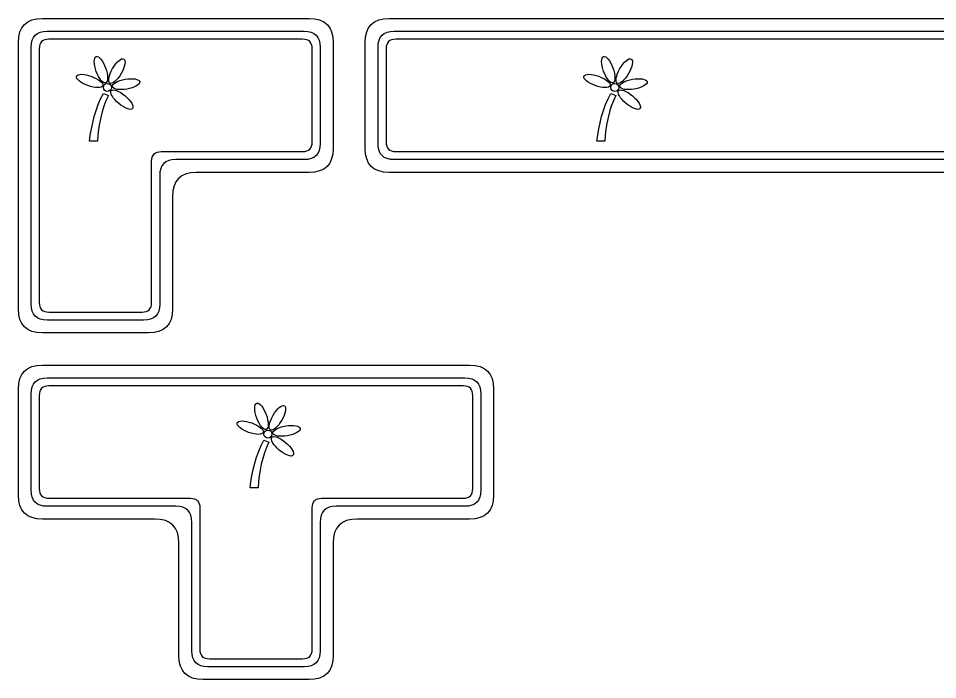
# Model space of a CAD drawing. Extents: x 4 to 296, y 4 to 595.
# Drawn here: x 67.2 to 181.7, y 512.1 to 594.5 of the extents above; entities that cross this region are included whole.
import ezdxf

# ---------------------------------------------------------------- set-up
doc = ezdxf.new("R2010")
doc.units = 0
doc.layers.add('CUT', color=1, linetype='CONTINUOUS')
doc.layers.add('RASTER', color=7, linetype='CONTINUOUS')

msp = doc.modelspace()

# ---------------------------------------------------------------- linework, layer by layer
at = {"layer": 'CUT'}
for points in [[(67.2, 591.548), (67.247, 592.251), (67.388, 592.861), (67.622, 593.376), (67.95, 593.798), (68.372, 594.126), (68.888, 594.361), (69.497, 594.501), (70.2, 594.548), (103.4, 594.548), (104.103, 594.501), (104.713, 594.361), (105.228, 594.126), (105.65, 593.798), (105.978, 593.376), (106.213, 592.861), (106.353, 592.251), (106.4, 591.548), (106.4, 578.348), (106.353, 577.645), (106.213, 577.036), (105.978, 576.52), (105.65, 576.098), (105.228, 575.77), (104.713, 575.536), (104.103, 575.395), (103.4, 575.348), (89.4, 575.348), (88.697, 575.301), (88.088, 575.161), (87.572, 574.926), (87.15, 574.598), (86.822, 574.176), (86.588, 573.661), (86.447, 573.051), (86.4, 572.348), (86.4, 558.348), (86.353, 557.645), (86.213, 557.036), (85.978, 556.52), (85.65, 556.098), (85.228, 555.77), (84.713, 555.536), (84.103, 555.395), (83.4, 555.348), (70.2, 555.348), (69.497, 555.395), (68.887, 555.536), (68.372, 555.77), (67.95, 556.098), (67.622, 556.52), (67.388, 557.036), (67.247, 557.645), (67.2, 558.348)], [(67.2, 548.348), (67.247, 549.051), (67.388, 549.661), (67.622, 550.176), (67.95, 550.598), (68.372, 550.926), (68.888, 551.161), (69.497, 551.301), (70.2, 551.348), (123.4, 551.348), (124.103, 551.301), (124.712, 551.161), (125.228, 550.926), (125.65, 550.598), (125.978, 550.176), (126.212, 549.661), (126.353, 549.051), (126.4, 548.348), (126.4, 535.148), (126.353, 534.445), (126.213, 533.836), (125.978, 533.32), (125.65, 532.898), (125.228, 532.57), (124.713, 532.336), (124.103, 532.195), (123.4, 532.148), (109.4, 532.148), (108.697, 532.101), (108.088, 531.961), (107.572, 531.726), (107.15, 531.398), (106.822, 530.976), (106.588, 530.461), (106.447, 529.851), (106.4, 529.148), (106.4, 515.148), (106.353, 514.445), (106.213, 513.836), (105.978, 513.32), (105.65, 512.898), (105.228, 512.57), (104.713, 512.336), (104.103, 512.195), (103.4, 512.148), (90.2, 512.148), (89.497, 512.195), (88.887, 512.336), (88.372, 512.57), (87.95, 512.898), (87.622, 513.32), (87.387, 513.836), (87.247, 514.445), (87.2, 515.148), (87.2, 529.148), (87.153, 529.851), (87.012, 530.461), (86.778, 530.976), (86.45, 531.398), (86.028, 531.726), (85.512, 531.961), (84.903, 532.101), (84.2, 532.148), (70.2, 532.148), (69.497, 532.195), (68.887, 532.336), (68.372, 532.57), (67.95, 532.898), (67.622, 533.32), (67.388, 533.836), (67.247, 534.445), (67.2, 535.148)]]:
    msp.add_lwpolyline(points, close=True, dxfattribs=at)
msp.add_lwpolyline([(186.6, 575.348), (113.4, 575.348), (112.697, 575.395), (112.088, 575.536), (111.572, 575.77), (111.15, 576.098), (110.822, 576.52), (110.588, 577.036), (110.447, 577.645), (110.4, 578.348), (110.4, 591.548), (110.447, 592.251), (110.588, 592.861), (110.822, 593.376), (111.15, 593.798), (111.572, 594.126), (112.088, 594.361), (112.697, 594.501), (113.4, 594.548), (186.6, 594.548)], dxfattribs=at)
at = {"layer": 'RASTER'}
for points in [[(68.8, 590.948), (68.831, 591.417), (68.925, 591.823), (69.081, 592.167), (69.3, 592.448), (69.581, 592.667), (69.925, 592.823), (70.331, 592.917), (70.8, 592.948), (102.8, 592.948), (103.269, 592.917), (103.675, 592.823), (104.019, 592.667), (104.3, 592.448), (104.519, 592.167), (104.675, 591.823), (104.769, 591.417), (104.8, 590.948), (104.8, 578.948), (104.769, 578.479), (104.675, 578.073), (104.519, 577.729), (104.3, 577.448), (104.019, 577.229), (103.675, 577.073), (103.269, 576.979), (102.8, 576.948), (86.8, 576.948), (86.331, 576.917), (85.925, 576.823), (85.581, 576.667), (85.3, 576.448), (85.081, 576.167), (84.925, 575.823), (84.831, 575.417), (84.8, 574.948), (84.8, 558.948), (84.769, 558.479), (84.675, 558.073), (84.519, 557.729), (84.3, 557.448), (84.019, 557.229), (83.675, 557.073), (83.269, 556.979), (82.8, 556.948), (70.8, 556.948), (70.331, 556.979), (69.925, 557.073), (69.581, 557.229), (69.3, 557.448), (69.081, 557.729), (68.925, 558.073), (68.831, 558.479), (68.8, 558.948)], [(69.8, 590.748), (69.8, 559.148), (69.819, 558.867), (69.875, 558.623), (69.969, 558.417), (70.1, 558.248), (70.269, 558.117), (70.475, 558.023), (70.719, 557.967), (71, 557.948), (82.6, 557.948), (82.881, 557.967), (83.125, 558.023), (83.331, 558.117), (83.5, 558.248), (83.631, 558.417), (83.725, 558.623), (83.781, 558.867), (83.8, 559.148), (83.8, 576.748), (83.819, 577.029), (83.875, 577.273), (83.969, 577.479), (84.1, 577.648), (84.269, 577.779), (84.475, 577.873), (84.719, 577.929), (85, 577.948), (102.6, 577.948), (102.881, 577.967), (103.125, 578.023), (103.331, 578.117), (103.5, 578.248), (103.631, 578.417), (103.725, 578.623), (103.781, 578.867), (103.8, 579.148), (103.8, 590.748), (103.781, 591.029), (103.725, 591.273), (103.631, 591.479), (103.5, 591.648), (103.331, 591.779), (103.125, 591.873), (102.881, 591.929), (102.6, 591.948), (71, 591.948), (70.719, 591.929), (70.475, 591.873), (70.269, 591.779), (70.1, 591.648), (69.969, 591.479), (69.875, 591.273), (69.819, 591.029), (69.8, 590.748)], [(76.888, 589.785), (77.018, 589.795), (77.162, 589.74), (77.316, 589.625), (77.474, 589.457), (77.633, 589.242), (77.788, 588.984), (77.933, 588.69), (78.065, 588.366), (78.173, 588.033), (78.25, 587.714), (78.297, 587.418), (78.314, 587.15), (78.3, 586.92), (78.256, 586.733), (78.181, 586.598), (78.076, 586.523), (77.946, 586.513), (77.803, 586.568), (77.649, 586.683), (77.49, 586.85), (77.331, 587.066), (77.176, 587.324), (77.031, 587.617), (76.9, 587.942), (76.792, 588.275), (76.714, 588.594), (76.667, 588.89), (76.65, 589.157), (76.664, 589.388), (76.708, 589.574), (76.783, 589.709), (76.888, 589.785)], [(140.088, 589.785), (140.218, 589.795), (140.362, 589.74), (140.516, 589.625), (140.674, 589.457), (140.833, 589.242), (140.988, 588.984), (141.133, 588.69), (141.265, 588.366), (141.373, 588.033), (141.45, 587.714), (141.497, 587.418), (141.514, 587.15), (141.5, 586.92), (141.456, 586.733), (141.381, 586.598), (141.276, 586.523), (141.146, 586.513), (141.003, 586.568), (140.849, 586.683), (140.69, 586.85), (140.531, 587.066), (140.376, 587.324), (140.231, 587.617), (140.1, 587.942), (139.992, 588.275), (139.914, 588.594), (139.867, 588.89), (139.85, 589.157), (139.864, 589.388), (139.908, 589.574), (139.983, 589.709), (140.088, 589.785)], [(80.334, 589.484), (80.425, 589.391), (80.475, 589.245), (80.486, 589.054), (80.459, 588.824), (80.397, 588.564), (80.299, 588.28), (80.167, 587.98), (80.003, 587.67), (79.817, 587.374), (79.623, 587.11), (79.426, 586.883), (79.232, 586.698), (79.046, 586.56), (78.875, 586.474), (78.724, 586.445), (78.598, 586.477), (78.507, 586.57), (78.457, 586.716), (78.446, 586.907), (78.473, 587.136), (78.535, 587.397), (78.633, 587.681), (78.765, 587.981), (78.929, 588.29), (79.115, 588.587), (79.309, 588.851), (79.506, 589.078), (79.7, 589.263), (79.886, 589.4), (80.057, 589.486), (80.208, 589.516), (80.334, 589.484)], [(143.534, 589.484), (143.625, 589.391), (143.675, 589.245), (143.686, 589.054), (143.659, 588.824), (143.597, 588.564), (143.499, 588.28), (143.367, 587.98), (143.203, 587.67), (143.017, 587.374), (142.823, 587.11), (142.626, 586.883), (142.432, 586.698), (142.246, 586.56), (142.075, 586.474), (141.924, 586.445), (141.798, 586.477), (141.707, 586.57), (141.657, 586.716), (141.646, 586.907), (141.673, 587.136), (141.735, 587.397), (141.833, 587.681), (141.965, 587.981), (142.129, 588.29), (142.315, 588.587), (142.509, 588.851), (142.706, 589.078), (142.9, 589.263), (143.086, 589.4), (143.257, 589.486), (143.408, 589.516), (143.534, 589.484)], [(74.443, 587.34), (74.519, 587.445), (74.654, 587.52), (74.84, 587.564), (75.071, 587.578), (75.338, 587.561), (75.634, 587.514), (75.953, 587.436), (76.286, 587.328), (76.611, 587.197), (76.904, 587.052), (77.162, 586.897), (77.378, 586.738), (77.545, 586.579), (77.66, 586.425), (77.715, 586.282), (77.705, 586.152), (77.63, 586.047), (77.495, 585.972), (77.308, 585.928), (77.078, 585.914), (76.81, 585.931), (76.514, 585.978), (76.195, 586.055), (75.862, 586.163), (75.538, 586.295), (75.244, 586.44), (74.986, 586.595), (74.771, 586.754), (74.603, 586.912), (74.488, 587.066), (74.433, 587.21), (74.443, 587.34)], [(137.643, 587.34), (137.719, 587.445), (137.854, 587.52), (138.04, 587.564), (138.271, 587.578), (138.538, 587.561), (138.834, 587.514), (139.153, 587.436), (139.486, 587.328), (139.811, 587.197), (140.104, 587.052), (140.362, 586.897), (140.578, 586.738), (140.745, 586.579), (140.86, 586.425), (140.915, 586.282), (140.905, 586.152), (140.83, 586.047), (140.695, 585.972), (140.508, 585.928), (140.278, 585.914), (140.01, 585.931), (139.714, 585.978), (139.395, 586.055), (139.062, 586.163), (138.738, 586.295), (138.444, 586.44), (138.186, 586.595), (137.971, 586.754), (137.803, 586.912), (137.688, 587.066), (137.633, 587.21), (137.643, 587.34)], [(82.318, 586.651), (82.305, 586.521), (82.225, 586.389), (82.086, 586.258), (81.893, 586.131), (81.653, 586.011), (81.373, 585.904), (81.058, 585.812), (80.716, 585.739), (80.369, 585.69), (80.042, 585.669), (79.742, 585.674), (79.475, 585.704), (79.251, 585.758), (79.075, 585.834), (78.955, 585.931), (78.899, 586.048), (78.912, 586.177), (78.991, 586.309), (79.13, 586.441), (79.323, 586.568), (79.563, 586.687), (79.844, 586.794), (80.158, 586.887), (80.501, 586.96), (80.847, 587.008), (81.174, 587.029), (81.475, 587.024), (81.741, 586.994), (81.966, 586.94), (82.142, 586.865), (82.261, 586.767), (82.318, 586.651)], [(145.518, 586.651), (145.505, 586.521), (145.425, 586.389), (145.286, 586.258), (145.093, 586.131), (144.853, 586.011), (144.573, 585.904), (144.258, 585.812), (143.916, 585.739), (143.569, 585.69), (143.242, 585.669), (142.942, 585.674), (142.675, 585.704), (142.451, 585.758), (142.275, 585.834), (142.155, 585.931), (142.099, 586.048), (142.112, 586.177), (142.191, 586.309), (142.33, 586.441), (142.523, 586.568), (142.763, 586.687), (143.044, 586.794), (143.358, 586.887), (143.701, 586.96), (144.047, 587.008), (144.374, 587.029), (144.675, 587.024), (144.941, 586.994), (145.166, 586.94), (145.342, 586.865), (145.461, 586.767), (145.518, 586.651)], [(76.056, 579.244), (76.161, 579.998), (76.292, 580.767), (76.453, 581.541), (76.645, 582.313), (76.872, 583.073), (77.137, 583.813), (77.443, 584.523), (77.792, 585.196), (78.412, 584.948), (78.109, 584.286), (77.85, 583.603), (77.632, 582.903), (77.451, 582.189), (77.305, 581.463), (77.191, 580.728), (77.107, 579.988), (77.048, 579.244)], [(81.423, 583.31), (81.315, 583.237), (81.163, 583.213), (80.973, 583.235), (80.751, 583.301), (80.506, 583.408), (80.243, 583.554), (79.97, 583.735), (79.694, 583.951), (79.434, 584.185), (79.208, 584.422), (79.019, 584.656), (78.871, 584.879), (78.767, 585.085), (78.712, 585.269), (78.71, 585.423), (78.763, 585.541), (78.87, 585.615), (79.023, 585.639), (79.213, 585.616), (79.434, 585.55), (79.68, 585.443), (79.942, 585.298), (80.215, 585.116), (80.491, 584.901), (80.751, 584.666), (80.978, 584.429), (81.167, 584.196), (81.315, 583.972), (81.418, 583.766), (81.473, 583.582), (81.476, 583.428), (81.423, 583.31)], [(139.256, 579.244), (139.361, 579.998), (139.492, 580.767), (139.653, 581.541), (139.845, 582.313), (140.072, 583.073), (140.337, 583.813), (140.643, 584.523), (140.992, 585.196), (141.612, 584.948), (141.309, 584.286), (141.05, 583.603), (140.832, 582.903), (140.651, 582.189), (140.505, 581.463), (140.391, 580.728), (140.307, 579.988), (140.248, 579.244)], [(144.623, 583.31), (144.515, 583.237), (144.363, 583.213), (144.173, 583.235), (143.951, 583.301), (143.706, 583.408), (143.443, 583.554), (143.17, 583.735), (142.894, 583.951), (142.634, 584.185), (142.408, 584.422), (142.219, 584.656), (142.071, 584.879), (141.967, 585.085), (141.912, 585.269), (141.91, 585.423), (141.963, 585.541), (142.07, 585.615), (142.223, 585.639), (142.413, 585.616), (142.634, 585.55), (142.88, 585.443), (143.142, 585.298), (143.415, 585.116), (143.691, 584.901), (143.951, 584.666), (144.178, 584.429), (144.367, 584.196), (144.515, 583.972), (144.618, 583.766), (144.673, 583.582), (144.676, 583.428), (144.623, 583.31)], [(68.8, 547.748), (68.831, 548.217), (68.925, 548.623), (69.081, 548.967), (69.3, 549.248), (69.581, 549.467), (69.925, 549.623), (70.331, 549.717), (70.8, 549.748), (122.8, 549.748), (123.269, 549.717), (123.675, 549.623), (124.019, 549.467), (124.3, 549.248), (124.519, 548.967), (124.675, 548.623), (124.769, 548.217), (124.8, 547.748), (124.8, 535.748), (124.769, 535.279), (124.675, 534.873), (124.519, 534.529), (124.3, 534.248), (124.019, 534.029), (123.675, 533.873), (123.269, 533.779), (122.8, 533.748), (106.8, 533.748), (106.331, 533.717), (105.925, 533.623), (105.581, 533.467), (105.3, 533.248), (105.081, 532.967), (104.925, 532.623), (104.831, 532.217), (104.8, 531.748), (104.8, 515.748), (104.769, 515.279), (104.675, 514.873), (104.519, 514.529), (104.3, 514.248), (104.019, 514.029), (103.675, 513.873), (103.269, 513.779), (102.8, 513.748), (90.8, 513.748), (90.331, 513.779), (89.925, 513.873), (89.581, 514.029), (89.3, 514.248), (89.081, 514.529), (88.925, 514.873), (88.831, 515.279), (88.8, 515.748), (88.8, 531.748), (88.769, 532.217), (88.675, 532.623), (88.519, 532.967), (88.3, 533.248), (88.019, 533.467), (87.675, 533.623), (87.269, 533.717), (86.8, 533.748), (70.8, 533.748), (70.331, 533.779), (69.925, 533.873), (69.581, 534.029), (69.3, 534.248), (69.081, 534.529), (68.925, 534.873), (68.831, 535.279), (68.8, 535.748)], [(69.8, 547.548), (69.8, 535.948), (69.819, 535.667), (69.875, 535.423), (69.969, 535.217), (70.1, 535.048), (70.269, 534.917), (70.475, 534.823), (70.719, 534.767), (71, 534.748), (88.6, 534.748), (88.881, 534.729), (89.125, 534.673), (89.331, 534.579), (89.5, 534.448), (89.631, 534.279), (89.725, 534.073), (89.781, 533.829), (89.8, 533.548), (89.8, 515.948), (89.819, 515.667), (89.875, 515.423), (89.969, 515.217), (90.1, 515.048), (90.269, 514.917), (90.475, 514.823), (90.719, 514.767), (91, 514.748), (102.6, 514.748), (102.881, 514.767), (103.125, 514.823), (103.331, 514.917), (103.5, 515.048), (103.631, 515.217), (103.725, 515.423), (103.781, 515.667), (103.8, 515.948), (103.8, 533.548), (103.819, 533.829), (103.875, 534.073), (103.969, 534.279), (104.1, 534.448), (104.269, 534.579), (104.475, 534.673), (104.719, 534.729), (105, 534.748), (122.6, 534.748), (122.881, 534.767), (123.125, 534.823), (123.331, 534.917), (123.5, 535.048), (123.631, 535.217), (123.725, 535.423), (123.781, 535.667), (123.8, 535.948), (123.8, 547.548), (123.781, 547.829), (123.725, 548.073), (123.631, 548.279), (123.5, 548.448), (123.331, 548.579), (123.125, 548.673), (122.881, 548.729), (122.6, 548.748), (71, 548.748), (70.719, 548.729), (70.475, 548.673), (70.269, 548.579), (70.1, 548.448), (69.969, 548.279), (69.875, 548.073), (69.819, 547.829), (69.8, 547.548)], [(96.888, 546.585), (97.018, 546.595), (97.162, 546.54), (97.316, 546.425), (97.474, 546.257), (97.633, 546.042), (97.788, 545.784), (97.933, 545.49), (98.065, 545.166), (98.173, 544.833), (98.25, 544.514), (98.297, 544.218), (98.314, 543.95), (98.3, 543.72), (98.256, 543.533), (98.181, 543.398), (98.076, 543.323), (97.946, 543.313), (97.803, 543.368), (97.649, 543.483), (97.49, 543.65), (97.331, 543.866), (97.176, 544.124), (97.031, 544.417), (96.9, 544.742), (96.792, 545.075), (96.714, 545.394), (96.667, 545.69), (96.65, 545.957), (96.664, 546.188), (96.708, 546.374), (96.783, 546.509), (96.888, 546.585)], [(100.334, 546.284), (100.425, 546.191), (100.475, 546.045), (100.486, 545.854), (100.459, 545.624), (100.397, 545.364), (100.299, 545.08), (100.167, 544.78), (100.003, 544.47), (99.817, 544.174), (99.623, 543.91), (99.426, 543.683), (99.232, 543.498), (99.046, 543.36), (98.875, 543.274), (98.724, 543.245), (98.598, 543.277), (98.507, 543.37), (98.457, 543.516), (98.446, 543.707), (98.473, 543.936), (98.535, 544.197), (98.633, 544.481), (98.765, 544.781), (98.929, 545.09), (99.115, 545.387), (99.309, 545.651), (99.506, 545.878), (99.7, 546.063), (99.886, 546.2), (100.057, 546.286), (100.208, 546.316), (100.334, 546.284)], [(94.443, 544.14), (94.519, 544.245), (94.654, 544.32), (94.84, 544.364), (95.071, 544.378), (95.338, 544.361), (95.634, 544.314), (95.953, 544.236), (96.286, 544.128), (96.611, 543.997), (96.904, 543.852), (97.162, 543.697), (97.378, 543.538), (97.545, 543.379), (97.66, 543.225), (97.715, 543.082), (97.705, 542.952), (97.63, 542.847), (97.495, 542.772), (97.308, 542.728), (97.078, 542.714), (96.81, 542.731), (96.514, 542.778), (96.195, 542.855), (95.862, 542.963), (95.538, 543.095), (95.244, 543.24), (94.986, 543.395), (94.771, 543.554), (94.603, 543.712), (94.488, 543.866), (94.433, 544.01), (94.443, 544.14)], [(102.318, 543.451), (102.305, 543.321), (102.225, 543.189), (102.086, 543.058), (101.893, 542.931), (101.653, 542.811), (101.373, 542.704), (101.058, 542.612), (100.716, 542.539), (100.369, 542.49), (100.042, 542.469), (99.742, 542.474), (99.475, 542.504), (99.251, 542.558), (99.075, 542.634), (98.955, 542.731), (98.899, 542.848), (98.912, 542.977), (98.991, 543.109), (99.13, 543.241), (99.323, 543.368), (99.563, 543.487), (99.844, 543.594), (100.158, 543.687), (100.501, 543.76), (100.847, 543.808), (101.174, 543.829), (101.475, 543.824), (101.741, 543.794), (101.966, 543.74), (102.142, 543.665), (102.261, 543.567), (102.318, 543.451)], [(96.056, 536.044), (96.161, 536.798), (96.292, 537.567), (96.453, 538.341), (96.645, 539.113), (96.872, 539.873), (97.137, 540.613), (97.443, 541.323), (97.792, 541.996), (98.412, 541.748), (98.109, 541.086), (97.85, 540.403), (97.632, 539.703), (97.451, 538.989), (97.305, 538.263), (97.191, 537.528), (97.107, 536.788), (97.048, 536.044)], [(101.423, 540.11), (101.315, 540.037), (101.163, 540.013), (100.973, 540.035), (100.751, 540.101), (100.506, 540.208), (100.243, 540.354), (99.97, 540.535), (99.694, 540.751), (99.434, 540.985), (99.208, 541.222), (99.019, 541.456), (98.871, 541.679), (98.767, 541.885), (98.712, 542.069), (98.71, 542.223), (98.763, 542.341), (98.87, 542.415), (99.023, 542.439), (99.213, 542.416), (99.434, 542.35), (99.68, 542.243), (99.942, 542.098), (100.215, 541.916), (100.491, 541.701), (100.751, 541.466), (100.978, 541.229), (101.167, 540.996), (101.315, 540.772), (101.418, 540.566), (101.473, 540.382), (101.476, 540.228), (101.423, 540.11)]]:
    msp.add_lwpolyline(points, close=True, dxfattribs=at)
for points in [[(186, 576.948), (114, 576.948), (113.531, 576.979), (113.125, 577.073), (112.781, 577.229), (112.5, 577.448), (112.281, 577.729), (112.125, 578.073), (112.031, 578.479), (112, 578.948), (112, 590.948), (112.031, 591.417), (112.125, 591.823), (112.281, 592.167), (112.5, 592.448), (112.781, 592.667), (113.125, 592.823), (113.531, 592.917), (114, 592.948), (186, 592.948)], [(185.8, 591.948), (114.2, 591.948), (113.919, 591.929), (113.675, 591.873), (113.469, 591.779), (113.3, 591.648), (113.169, 591.479), (113.075, 591.273), (113.019, 591.029), (113, 590.748), (113, 590.748), (113, 579.148), (113.019, 578.867), (113.075, 578.623), (113.169, 578.417), (113.3, 578.248), (113.469, 578.117), (113.675, 578.023), (113.919, 577.967), (114.2, 577.948), (185.8, 577.948)]]:
    msp.add_lwpolyline(points, dxfattribs=at)
for centre in [(78.288, 585.94), (141.488, 585.94), (98.288, 542.74)]:
    msp.add_circle(centre, 0.496, dxfattribs=at)

doc.saveas('drawing.dxf')
